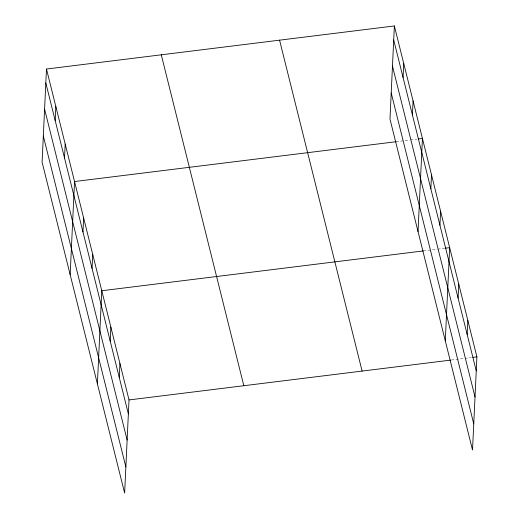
<?xml version="1.0" encoding="UTF-8"?>
<svg xmlns="http://www.w3.org/2000/svg" width="519" height="519" viewBox="0 0 519 519"><rect width="100%" height="100%" fill="white"/><g stroke="black" fill="none" stroke-linecap="round" stroke-linejoin="round"><path stroke-width="0.39" stroke-dasharray="2.6 1.95" d="M396.127 141.719L409.679 140.039M410.477 139.942L416.854 139.15M423.361 250.917L436.914 249.237M437.712 249.139L444.089 248.348M451.4 360.017L464.155 358.441M464.953 358.344L471.33 357.552"/><path stroke-width="0.78" d="M46.483 69.027L42.091 162.142L124.631 493.05L129.023 399.935L46.483 69.027L394.369 25.95L476.909 356.858L472.517 449.973L389.977 119.065L394.369 25.95M55.176 120.525L55.838 106.531M64.531 158.029L65.193 144.035M70.156 274.648L74.548 181.533L396.127 141.719M82.962 231.935L83.624 217.935M92.045 268.336L92.706 254.336M97.39 383.852L101.782 290.737L423.361 250.917M110.203 341.132L110.865 327.139M119.286 377.534L119.941 363.534M403.062 77.448L403.724 63.454M412.417 114.952L413.079 100.958M418.042 231.571L422.434 138.463L418.444 138.956M430.854 188.858L431.51 174.858M439.93 225.259L440.592 211.259M445.283 340.775L449.668 247.66L444.887 248.251M458.089 298.055L458.751 284.062M467.171 334.457L467.833 320.463M129.023 399.935L450.602 360.121M472.926 357.351L476.909 356.858M393.707 39.95L476.247 370.858M392.474 66.056L475.021 396.964M391.209 92.953L473.75 423.867M279.566 40.164L362.106 371.079M161.286 54.813L243.826 385.721M45.821 83.021L128.362 413.935M44.589 109.133L127.129 440.041M43.324 136.03L125.864 466.944"/></g></svg>
